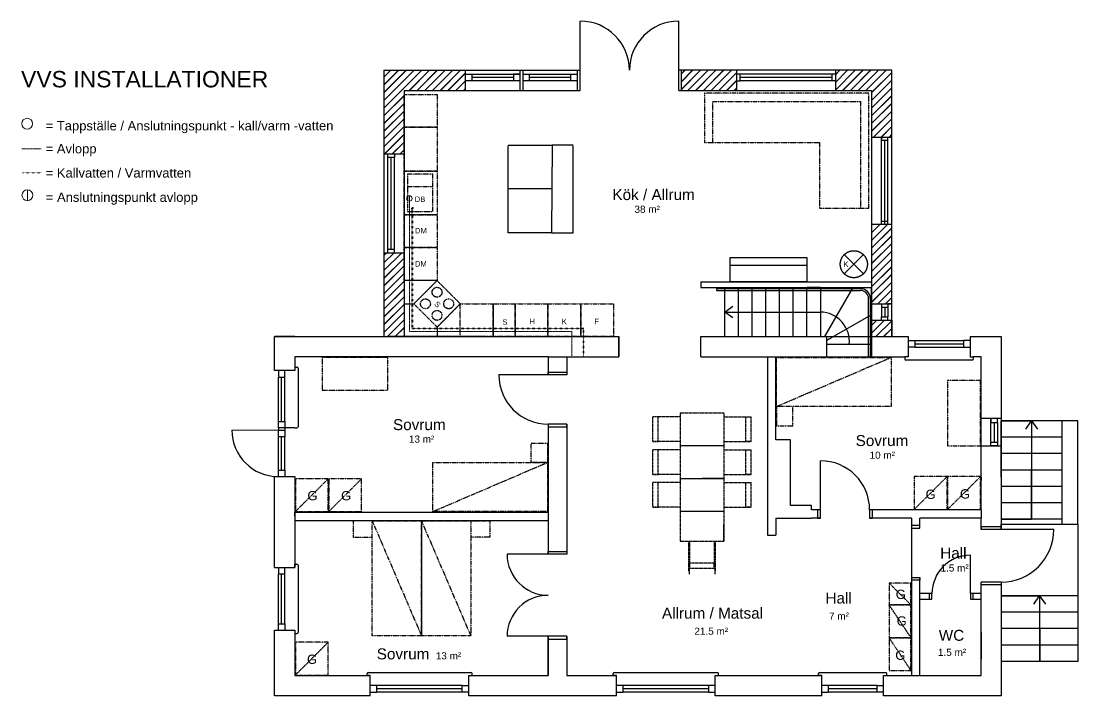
# Model space of a CAD drawing. Header units: millimetres. Extents: x -60009 to 113281, y -58228 to 411188.
# Drawn here: x 35358 to 54669, y 98009 to 110349 of the extents above; entities that cross this region are included whole.
import ezdxf

# ---------------------------------------------------------------- set-up
doc = ezdxf.new("R2010")
doc.units = ezdxf.units.MM
for name, pattern in [('ACAD_ISO02W100', [15, 12, -3]), ('ACAD_ISO03W100', [30, 12, -18]), ('DASHED', [19.05, 12.7, -6.35]), ('PHANTOM2', [31.75, 15.875, -3.175, 3.175, -3.175, 3.175, -3.175])]:
    doc.linetypes.add(name, pattern=pattern)
doc.layers.get('0').update_dxf_attribs({"color": 1})
for name, color, linetype in [('Angivelser', 7, 'Continuous'), ('EL', 4, 'Continuous'), ('Fönster', 1, 'Continuous'), ('Grundritningar', 1, 'Continuous'), ('Mått', 4, 'Continuous'), ('Möbler', 4, 'PHANTOM2'), ('Rumsangivelser', 7, 'Continuous'), ('Rumsavdelare', 4, 'FENCELINE1'), ('Tillgänglighet', 7, 'ACAD_ISO02W100'), ('VVS', 4, 'Continuous')]:
    doc.layers.add(name, color=color, linetype=linetype)
doc.styles.get("Standard").update_dxf_attribs({"font": 'Arial.ttf', "height": 170})
doc.linetypes.add('FENCELINE1', pattern='A,6.35,-2.54,[133,ltypeshp.shx,S=2.54,R=0,X=-2.54,Y=0],-2.54,25.4', length=36.83)
doc.dimstyles.new('ISO-25', dxfattribs={"dimscale": 10, "dimtxt": 2.5, "dimasz": 15, "dimexe": 10, "dimexo": 0.625, "dimgap": 15, "dimtad": 1, "dimlfac": 0.001, "dimtxsty": 'Standard', "dimblk": 'OBLIQUE', "dimblk1": 'OBLIQUE', "dimblk2": 'OBLIQUE', "dimcen": 20, "dimdle": 10, "dimadec": 0, "dimazin": 0, "dimtfac": 1, "dimtmove": 0, "dimatfit": 3, "dimldrblk": 'OPEN90', "dimfxl": 1, "dimarcsym": 0})
pattern_1 = [(45, (33050.44, 81435.55), (-70.71068, 70.71068), []), (45, (33052.44, 81435.55), (-70.71068, 70.71068), [])]

# ---------------------------------------------------------------- blocks, each defined once
blk = doc.blocks.new('_Oblique')
at = {"color": 0, "linetype": 'ByBlock', "lineweight": -2}
blk.add_line((-0.5, -0.5), (0.5, 0.5), dxfattribs=at)

msp = doc.modelspace()

# ---------------------------------------------------------------- hatches: boundary and pattern name
at = {"layer": 'Grundritningar'}
h = msp.add_hatch(dxfattribs=at)
h.set_pattern_fill('JIS_LC_20', color=256, scale=5)
h.set_pattern_definition(pattern_1)
h.paths.add_polyline_path([(42358.693, 109079.473), (43473.778, 109079.473), (43473.778, 109449.473), (41988.693, 109449.473), (41988.693, 107914.473), (42358.693, 107914.473)])
h = msp.add_hatch(dxfattribs=at)
h.set_pattern_fill('JIS_LC_20', color=256, scale=5)
h.set_pattern_definition(pattern_1)
h.paths.add_polyline_path([(51268.693, 109449.473), (50237.957, 109449.473), (50237.957, 109079.473), (50898.693, 109079.473), (50898.693, 108229.473), (51268.693, 108229.473)])
h.paths.add_polyline_path([(48437.957, 109449.473), (47423.778, 109449.473), (47423.778, 109079.473), (48437.957, 109079.473)])
h = msp.add_hatch(dxfattribs=at)
h.set_pattern_fill('JIS_LC_20', color=256, scale=5)
h.set_pattern_definition([(45, (33066.18, 81435.55), (-70.71068, 70.71068), []), (45, (33068.18, 81435.55), (-70.71068, 70.71068), [])])
h.paths.add_polyline_path([(51268.693, 106629.473), (50898.693, 106629.473), (50898.693, 105179.473), (51268.693, 105179.473)])
h.paths.add_polyline_path([(51268.693, 104579.473), (51268.693, 104879.473), (50898.693, 104879.473), (50898.693, 104579.473)])
h = msp.add_hatch(dxfattribs=at)
h.set_pattern_fill('JIS_LC_20', color=256, scale=5)
h.set_pattern_definition(pattern_1)
h.paths.add_polyline_path([(42358.693, 106114.473), (41988.693, 106114.473), (41988.693, 105589.473), (41988.693, 104986.781), (42358.693, 104986.781)])
h.paths.add_polyline_path([(42358.693, 104986.781), (41988.693, 104986.781), (41988.693, 104579.473), (42358.693, 104579.473)])

# ---------------------------------------------------------------- linework, layer by layer
at = {"layer": 'Fönster', "ltscale": 100}
for p, q in [((43473.778, 109449.473), (43473.778, 109079.473)), ((43473.778, 109449.473), (44473.778, 109449.473)), ((43473.778, 109379.473), (44473.778, 109379.473)), ((44473.778, 109379.473), (44353.778, 109379.473)), ((44353.778, 109379.473), (44353.778, 109259.473)), ((44523.778, 109379.473), (44523.778, 109259.473)), ((44523.778, 109379.473), (45523.778, 109379.473)), ((43523.778, 109079.473), (44523.778, 109079.473))]:
    msp.add_line(p, q, dxfattribs=at)
at = {"layer": 'Fönster'}
for p, q in [((43473.778, 109379.473), (43593.778, 109379.473)), ((43593.778, 109379.473), (43593.778, 109259.473)), ((44353.778, 109319.473), (43593.778, 109319.473)), ((44523.778, 109449.473), (44523.778, 109079.473)), ((44523.778, 109379.473), (44643.778, 109379.473)), ((44643.778, 109379.473), (44643.778, 109259.473)), ((45403.778, 109319.473), (44643.778, 109319.473)), ((43593.778, 109259.473), (43473.778, 109259.473)), ((44473.778, 109259.473), (43593.778, 109259.473)), ((44643.778, 109259.473), (44523.778, 109259.473)), ((45523.778, 109259.473), (44643.778, 109259.473))]:
    msp.add_line(p, q, dxfattribs=at)
at = {"layer": 'Grundritningar'}
for p, q in [((45573.778, 109449.473), (45573.778, 110349.473)), ((47373.778, 109449.473), (47373.778, 110349.473)), ((45523.778, 109079.473), (45523.778, 109449.473)), ((45573.778, 109079.473), (45573.778, 109449.473)), ((47373.778, 109079.473), (47373.778, 109449.473)), ((47423.778, 109079.473), (47423.778, 109449.473)), ((48497.957, 109379.472), (48437.957, 109379.472)), ((50237.957, 109379.473), (48497.957, 109379.472)), ((48497.957, 109259.472), (48497.957, 109379.472)), ((50177.957, 109319.473), (48497.957, 109319.472)), ((50177.957, 109259.473), (50177.957, 109379.473)), ((51268.693, 104579.473), (51268.717, 109449.473)), ((48437.957, 109259.472), (48497.957, 109259.472)), ((50237.957, 109259.473), (48497.957, 109259.472)), ((50237.957, 109259.473), (50177.957, 109259.473)), ((50898.693, 109079.473), (50898.693, 104579.473)), ((51078.694, 106689.473), (51078.693, 108229.473)), ((51078.693, 108229.473), (51078.693, 108169.473)), ((51078.693, 108169.473), (51198.693, 108169.473)), ((51138.694, 106629.473), (51138.693, 108169.473)), ((51198.693, 108169.473), (51198.693, 108229.473)), ((51198.694, 106629.473), (51198.693, 108169.473)), ((42058.691, 107854.473), (42058.691, 107914.473)), ((42058.691, 106114.473), (42058.691, 107854.473)), ((42178.691, 107854.473), (42058.691, 107854.473)), ((42118.691, 106174.473), (42118.691, 107854.473)), ((42178.691, 107914.473), (42178.691, 107854.473)), ((42178.692, 106114.473), (42178.691, 107854.473)), ((51078.694, 106629.473), (51078.694, 106689.473)), ((51078.694, 106689.473), (51198.694, 106689.473)), ((42178.692, 106174.473), (42058.692, 106174.473)), ((42178.692, 106114.473), (42178.692, 106174.473)), ((47778.693, 105479.473), (50898.693, 105479.473)), ((48214.693, 104579.473), (48214.693, 105479.473)), ((48464.693, 104579.473), (48464.693, 105479.473)), ((48714.693, 104579.473), (48714.693, 105479.473)), ((48964.693, 104579.473), (48964.693, 105479.473)), ((49214.693, 104579.473), (49214.693, 105479.473)), ((49464.693, 104579.473), (49464.693, 105479.473)), ((49714.693, 104579.473), (49714.693, 105479.473)), ((49964.693, 105479.473), (49714.693, 105479.473)), ((49964.693, 105479.473), (49964.693, 104579.473)), ((50558.506, 105479.473), (50041.378, 104579.473)), ((50898.693, 104579.473), (50898.693, 105479.473)), ((51078.693, 105179.473), (51078.693, 104939.473)), ((51078.693, 105179.473), (51078.693, 105119.473)), ((51078.693, 105119.473), (51198.693, 105119.473)), ((51138.693, 105119.473), (51138.693, 104939.473)), ((51198.693, 105179.473), (51198.693, 105119.473)), ((51198.693, 105179.473), (51198.693, 104939.473)), ((50898.693, 104980.326), (50204.395, 104579.473)), ((51078.693, 104879.473), (51078.693, 104939.473)), ((51078.693, 104939.473), (51198.693, 104939.473)), ((51198.693, 104879.473), (51198.693, 104939.473)), ((51268.693, 104879.473), (51268.693, 104579.473)), ((45678.693, 104579.473), (45628.693, 104579.473)), ((49457.693, 104579.473), (49707.693, 104579.473)), ((50898.693, 104579.473), (51567.617, 104579.473)), ((51567.617, 104579.473), (51567.617, 104209.473)), ((51567.617, 104509.473), (51687.617, 104509.473)), ((51687.617, 104509.473), (51687.617, 104389.473)), ((51687.617, 104509.473), (52577.617, 104509.473)), ((52697.617, 104509.473), (52577.617, 104509.473)), ((52577.617, 104509.473), (52577.617, 104389.473)), ((52697.617, 104579.473), (52697.617, 104209.473)), ((52697.617, 104579.473), (52697.617, 104509.473)), ((51687.617, 104389.473), (51567.617, 104389.473)), ((51687.617, 104449.473), (52577.617, 104449.473)), ((51687.617, 104389.473), (52577.617, 104389.473)), ((52577.617, 104389.473), (52697.617, 104389.473)), ((44988.693, 104209.473), (40358.693, 104209.473)), ((40358.693, 104209.473), (40358.693, 103959.473)), ((40358.693, 104209.473), (40358.693, 103959.473)), ((44988.693, 104209.473), (44988.693, 103879.473)), ((44988.693, 104209.473), (45328.693, 104209.473)), ((44988.693, 104209.473), (44988.693, 103879.473)), ((45328.693, 104209.473), (45328.693, 103879.473)), ((45328.693, 104209.473), (46278.693, 104209.473)), ((48998.693, 104209.473), (49148.693, 104210.309)), ((48998.693, 104209.473), (48998.693, 100949.473)), ((49148.693, 102689.473), (49148.693, 104210.309)), ((49148.693, 104210.309), (51507.617, 104210.309)), ((51567.617, 104209.473), (51507.617, 104209.473)), ((51507.617, 104209.473), (51507.617, 104169.473)), ((52737.617, 104149.473), (51527.617, 104149.473)), ((52697.617, 104209.473), (52757.617, 104209.473)), ((52757.617, 104209.473), (52757.617, 104169.473)), ((52898.693, 103609.473), (52898.693, 104210.309)), ((40358.693, 103959.473), (39988.693, 103959.473)), ((40058.693, 103959.473), (40058.693, 103839.473)), ((40178.693, 103839.473), (40178.693, 103959.473)), ((40358.693, 104019.473), (40398.693, 104019.473)), ((40418.693, 103999.473), (40418.693, 102929.473)), ((44988.693, 103879.473), (44988.693, 103929.473)), ((44988.693, 103929.473), (45328.693, 103929.473)), ((45328.693, 103929.473), (45328.693, 103879.473)), ((40058.693, 103839.473), (40178.693, 103839.473)), ((40058.693, 103029.473), (40058.693, 103839.473)), ((40118.693, 103029.473), (40118.693, 103839.473)), ((40178.693, 103029.473), (40178.693, 103839.473)), ((44988.693, 103879.473), (44088.693, 103879.473)), ((45328.693, 103879.473), (44988.693, 103879.473)), ((52898.693, 101409.473), (52898.693, 103609.473)), ((52898.693, 101409.473), (52898.693, 103609.473)), ((52898.693, 103378.636), (52898.693, 103438.636)), ((40058.693, 102909.473), (40058.693, 103029.473)), ((40058.693, 103029.473), (40178.693, 103029.473)), ((40178.693, 103029.473), (40178.693, 102909.473)), ((44988.693, 102979.473), (44988.693, 100599.473)), ((44988.693, 102979.473), (44988.693, 102929.473)), ((45328.693, 102979.473), (44988.693, 102979.473)), ((44988.693, 102929.473), (45328.693, 102929.473)), ((45328.693, 102979.473), (45328.693, 100599.473)), ((45328.693, 102929.473), (45328.693, 102979.473)), ((53268.693, 103079.473), (52898.693, 103079.473)), ((53078.693, 102579.473), (53078.693, 103079.473)), ((53078.693, 103079.473), (53078.693, 103009.473)), ((53078.693, 103009.473), (53198.693, 103009.473)), ((53138.693, 103009.473), (53138.693, 102649.473)), ((53198.693, 103009.473), (53198.693, 103079.473)), ((53198.693, 103009.473), (53198.693, 102649.473)), ((54378.693, 103039.473), (53268.693, 103039.473)), ((53268.693, 102009.473), (53268.693, 103039.473)), ((53268.693, 103039.473), (53823.693, 103039.473)), ((54668.693, 103039.473), (54378.693, 103039.473)), ((54378.693, 103039.473), (54378.693, 101151.027)), ((54378.693, 103039.473), (54378.693, 102739.473)), ((54668.693, 101151.027), (54668.693, 103039.473)), ((40358.693, 102909.473), (40058.693, 102909.473)), ((40058.693, 102909.473), (40058.693, 102869.473)), ((40058.693, 102869.473), (40178.693, 102869.473)), ((40058.693, 102749.473), (40058.693, 102869.473)), ((40178.693, 102749.473), (40058.693, 102749.473)), ((40058.693, 102139.473), (40058.693, 102749.473)), ((40118.693, 102139.473), (40118.693, 102749.473)), ((40178.693, 102909.473), (40178.693, 102869.473)), ((40178.693, 102869.473), (40178.693, 102749.473)), ((40178.693, 102139.473), (40178.693, 102749.473)), ((40358.693, 102909.473), (40398.693, 102909.473)), ((54378.693, 102739.473), (53268.693, 102739.473)), ((54378.693, 102739.473), (54378.693, 102439.473)), ((49418.693, 102689.473), (49148.693, 102689.473)), ((49418.693, 101489.473), (49418.693, 102689.473)), ((52898.693, 102579.473), (53268.693, 102579.473)), ((53078.693, 102579.473), (53078.693, 102649.473)), ((53078.693, 102649.473), (53198.693, 102649.473)), ((53198.693, 102579.473), (53078.693, 102579.473)), ((53198.693, 102649.473), (53198.693, 102579.473)), ((54378.693, 102439.473), (53268.693, 102439.473)), ((54378.693, 102439.473), (54378.693, 102139.473)), ((49963.42, 101409.473), (49963.42, 102309.473)), ((39988.693, 102019.473), (40358.693, 102019.473)), ((40058.693, 102019.473), (40058.693, 102139.473)), ((40058.693, 102139.473), (40178.693, 102139.473)), ((40178.693, 102139.473), (40178.693, 102019.473)), ((40358.693, 102019.473), (40358.693, 100359.473)), ((52898.693, 102009.473), (52898.693, 101949.473)), ((54378.693, 102139.473), (53268.693, 102139.473)), ((54378.693, 102139.473), (54378.693, 101839.473)), ((54378.693, 101839.473), (53268.693, 101839.473)), ((54378.693, 101839.473), (54378.693, 101539.473)), ((49798.693, 101489.473), (49418.693, 101489.473)), ((49798.693, 101409.473), (49798.693, 101489.473)), ((49963.42, 101409.473), (49798.693, 101409.473)), ((49963.42, 101409.473), (49913.42, 101409.473)), ((49913.42, 101409.473), (49913.42, 101259.473)), ((49963.42, 101259.473), (49963.42, 101409.473)), ((52898.693, 101409.473), (50863.42, 101409.473)), ((50863.42, 101409.473), (50863.42, 101259.473)), ((50913.42, 101409.473), (50863.42, 101409.473)), ((50913.42, 101259.473), (50913.42, 101409.473)), ((52898.693, 101409.473), (52898.693, 101259.473)), ((54378.693, 101539.473), (53268.693, 101539.473)), ((54378.693, 101539.473), (54378.693, 101239.473)), ((40358.693, 101294.473), (40358.693, 101369.473)), ((40358.693, 101369.473), (44988.693, 101369.473)), ((40358.693, 101369.473), (40358.693, 101299.473)), ((40358.693, 101329.473), (40358.693, 101294.473)), ((40358.693, 101294.473), (40358.693, 101219.473)), ((40358.693, 101219.473), (44988.693, 101219.473)), ((49148.693, 101259.473), (49148.693, 100949.473)), ((49148.693, 101259.473), (49798.693, 101259.473)), ((49963.42, 101259.473), (49798.693, 101259.473)), ((49913.42, 101259.473), (49963.42, 101259.473)), ((51628.693, 101259.473), (50863.42, 101259.473)), ((50863.42, 101259.473), (50913.42, 101259.473)), ((51628.693, 101259.473), (51628.693, 101076.498)), ((51778.693, 101076.498), (51778.693, 101259.473)), ((52898.693, 101259.473), (51778.693, 101259.473)), ((52898.693, 101051.027), (52898.693, 101259.473)), ((54378.693, 101239.473), (53268.693, 101239.473)), ((53268.693, 101239.473), (53823.693, 101239.473)), ((51778.693, 101126.498), (51628.693, 101126.498)), ((51628.693, 101126.498), (51628.693, 101076.498)), ((51628.693, 101076.498), (51778.693, 101076.498)), ((51778.693, 101076.498), (51778.693, 101126.498)), ((53268.693, 101101.027), (52898.693, 101101.027)), ((52898.693, 101101.027), (52898.693, 101051.027)), ((53268.693, 101051.027), (52898.693, 101051.027)), ((53268.693, 101051.027), (53268.693, 101151.027)), ((53268.693, 101151.027), (54668.693, 101151.027)), ((53268.693, 101051.027), (53268.693, 101101.027)), ((54227.976, 101051.027), (53268.693, 101051.027)), ((54668.693, 101151.027), (54668.693, 99839.473)), ((48998.693, 100949.473), (49148.693, 100949.473)), ((44988.693, 100599.473), (44988.693, 100649.473)), ((44988.693, 100649.473), (45328.693, 100649.473)), ((45328.693, 100649.473), (45328.693, 100599.473)), ((40358.693, 100359.473), (40358.693, 100419.473)), ((40358.693, 100419.473), (40398.693, 100419.473)), ((44988.693, 100599.473), (44238.693, 100599.473)), ((45328.693, 100599.473), (44988.693, 100599.473)), ((52704.98, 99879.473), (52704.98, 100581.473)), ((39988.693, 100359.473), (40358.693, 100359.473)), ((39988.693, 100359.473), (40058.693, 100359.473)), ((40058.693, 100359.473), (40058.693, 100239.473)), ((40058.693, 100239.473), (40178.693, 100239.473)), ((40058.693, 99329.473), (40058.693, 100239.473)), ((40118.693, 99329.473), (40118.693, 100239.473)), ((40178.693, 100239.473), (40178.693, 100359.473)), ((40178.693, 99329.473), (40178.693, 100239.473)), ((40418.693, 100399.473), (40418.693, 99169.473)), ((51628.693, 100176.498), (51628.693, 98379.473)), ((51628.693, 100176.498), (51778.693, 100176.498)), ((51778.693, 100126.498), (51628.693, 100126.498)), ((51778.693, 98379.473), (51778.693, 100176.498)), ((51778.693, 100176.498), (51778.693, 100126.498)), ((52898.693, 98379.473), (52898.693, 100089.473)), ((53268.693, 100089.473), (52898.693, 100089.473)), ((52898.693, 100039.473), (52898.693, 100089.473)), ((53268.693, 100039.473), (52898.693, 100039.473)), ((53268.693, 100089.473), (53268.693, 100039.473)), ((52002.98, 99879.473), (51778.693, 99879.473)), ((52002.98, 99879.473), (51952.98, 99879.473)), ((51952.98, 99879.473), (51952.98, 99779.473)), ((52002.98, 99779.473), (52002.98, 99879.473)), ((52898.693, 99879.473), (52704.98, 99879.473)), ((52704.98, 99879.473), (52704.98, 99779.473)), ((52754.98, 99779.473), (52754.98, 99879.473)), ((54668.693, 99839.473), (53268.693, 99839.473)), ((53268.693, 99839.473), (53968.693, 99839.473)), ((54668.693, 99839.473), (54668.693, 99539.473)), ((51778.693, 99779.473), (52002.98, 99779.473)), ((51952.98, 99779.473), (52002.98, 99779.473)), ((52704.98, 99779.473), (52898.693, 99779.473)), ((52704.98, 99779.473), (52754.98, 99779.473)), ((54668.693, 99539.473), (53268.693, 99539.473)), ((54668.693, 99539.473), (54668.693, 99239.473)), ((40058.693, 99209.473), (40058.693, 99329.473)), ((40058.693, 99329.473), (40178.693, 99329.473)), ((40178.693, 99329.473), (40178.693, 99209.473)), ((39988.693, 99209.473), (40358.693, 99209.473)), ((39988.693, 99209.473), (40058.693, 99209.473)), ((40358.693, 99209.473), (40358.693, 98379.473)), ((40358.693, 99209.473), (40358.693, 99149.473)), ((40358.693, 99149.473), (40398.693, 99149.473)), ((44988.693, 99099.473), (44238.693, 99099.473)), ((44988.693, 99099.473), (44988.693, 98379.473)), ((44988.693, 98379.473), (44988.693, 99099.473)), ((44988.693, 99099.473), (44988.693, 99049.473)), ((45328.693, 99099.473), (44988.693, 99099.473)), ((45328.693, 99099.473), (45328.693, 98379.473)), ((45328.693, 99049.473), (45328.693, 99099.473)), ((52898.693, 99181.473), (52898.693, 98681.473)), ((54668.693, 99239.473), (53268.693, 99239.473)), ((54668.693, 99239.473), (54668.693, 98939.473)), ((44988.693, 99049.473), (45328.693, 99049.473)), ((54668.693, 98939.473), (53268.693, 98939.473)), ((54668.693, 98939.473), (54668.693, 98639.473)), ((54668.693, 98639.473), (53268.693, 98639.473)), ((40358.693, 98379.473), (41738.693, 98379.473)), ((41678.693, 98379.473), (41678.693, 98419.473)), ((41738.693, 98379.473), (41678.693, 98379.473)), ((41698.693, 98439.473), (43578.693, 98439.473)), ((41738.693, 98009.473), (41738.693, 98379.473)), ((43538.693, 98379.473), (44988.693, 98379.473)), ((43538.693, 98009.473), (43538.693, 98379.473)), ((43538.693, 98379.473), (43598.693, 98379.473)), ((43598.693, 98379.473), (43598.693, 98419.473)), ((45328.693, 98379.473), (46238.693, 98379.473)), ((46178.693, 98379.473), (46178.693, 98419.473)), ((46238.693, 98379.473), (46178.693, 98379.473)), ((46198.693, 98439.473), (48078.693, 98439.473)), ((46238.693, 98009.473), (46238.693, 98379.473)), ((48038.693, 98379.473), (49988.693, 98379.473)), ((48038.693, 98009.473), (48038.693, 98379.473)), ((48038.693, 98379.473), (48098.693, 98379.473)), ((48098.693, 98379.473), (48098.693, 98419.473)), ((49928.693, 98379.473), (49928.693, 98419.473)), ((49988.693, 98379.473), (49928.693, 98379.473)), ((49948.693, 98439.473), (51158.693, 98439.473)), ((49988.693, 98009.473), (49988.693, 98379.473)), ((51118.693, 98379.473), (51628.693, 98379.473)), ((51118.693, 98009.473), (51118.693, 98379.473)), ((51118.693, 98379.473), (51178.693, 98379.473)), ((51178.693, 98379.473), (51178.693, 98419.473)), ((51628.693, 98379.473), (51778.693, 98379.473)), ((51778.693, 98379.473), (52898.693, 98379.473)), ((41858.693, 98199.473), (41738.693, 98199.473)), ((41858.693, 98079.473), (41858.693, 98199.473)), ((43418.693, 98199.473), (41858.693, 98199.473)), ((43418.693, 98139.473), (41858.693, 98139.473)), ((43418.693, 98079.473), (43418.693, 98199.473)), ((43418.693, 98199.473), (43538.693, 98199.473)), ((46358.693, 98199.473), (46238.693, 98199.473)), ((46358.693, 98079.473), (46358.693, 98199.473)), ((47918.693, 98199.473), (46358.693, 98199.473)), ((47918.693, 98139.473), (46358.693, 98139.473)), ((48038.693, 98199.473), (47918.693, 98199.473)), ((47918.693, 98199.473), (47918.693, 98079.473)), ((48038.693, 98079.473), (48038.693, 98199.473)), ((50108.693, 98199.473), (49988.693, 98199.473)), ((50108.693, 98079.473), (50108.693, 98199.473)), ((50998.693, 98199.473), (50108.693, 98199.473)), ((50998.693, 98139.473), (50108.693, 98139.473)), ((50998.693, 98079.473), (50998.693, 98199.473)), ((50998.693, 98199.473), (51118.693, 98199.473)), ((41738.693, 98009.473), (41738.693, 98079.473)), ((41738.693, 98079.473), (41858.693, 98079.473)), ((43418.693, 98079.473), (41858.693, 98079.473)), ((43538.693, 98079.473), (43418.693, 98079.473)), ((46238.693, 98009.473), (46238.693, 98079.473)), ((46238.693, 98079.473), (46358.693, 98079.473)), ((47918.693, 98079.473), (46358.693, 98079.473)), ((47918.693, 98079.473), (48038.693, 98079.473)), ((49988.693, 98009.473), (49988.693, 98079.473)), ((49988.693, 98079.473), (50108.693, 98079.473)), ((50998.693, 98079.473), (50108.693, 98079.473)), ((51118.693, 98079.473), (50998.693, 98079.473))]:
    msp.add_line(p, q, dxfattribs=at)
at = {"layer": 'Grundritningar', "ltscale": 100}
for p, q in [((41988.693, 109449.473), (41988.693, 104579.473)), ((41988.693, 109449.473), (45573.778, 109449.473)), ((41988.693, 109449.473), (41988.693, 107014.473)), ((44473.778, 109449.473), (44473.778, 109079.473)), ((44523.778, 109449.473), (45523.778, 109449.473)), ((45403.778, 109259.473), (45403.778, 109379.473)), ((45523.778, 109079.473), (45523.778, 109449.473)), ((51268.693, 109449.473), (47373.778, 109449.473)), ((48437.957, 109079.473), (48437.957, 109449.472)), ((50237.957, 109449.473), (50237.957, 109079.473)), ((42358.693, 109079.473), (42358.693, 104579.473)), ((42358.693, 109079.473), (45573.778, 109079.473)), ((47373.778, 109079.473), (50898.693, 109079.473)), ((41988.693, 108403.737), (41988.691, 106603.737)), ((50898.693, 108229.473), (51268.693, 108229.473)), ((41988.693, 108069.473), (41988.693, 105589.473)), ((42358.691, 107914.473), (41988.691, 107914.473)), ((51268.693, 105179.473), (51268.693, 107729.583)), ((51268.694, 106629.473), (50898.694, 106629.473)), ((41988.692, 106114.473), (42358.692, 106114.473)), ((47778.693, 105579.473), (50898.693, 105579.473)), ((47778.693, 105579.473), (47778.693, 105479.473)), ((47778.693, 105479.473), (50898.693, 105479.473)), ((50898.693, 105179.473), (51268.693, 105179.473)), ((50898.693, 104879.473), (51268.693, 104879.473)), ((40358.693, 104579.473), (39988.693, 104579.473)), ((40358.693, 104579.473), (43782.957, 104579.473)), ((43808.934, 104579.473), (42050.934, 104579.473)), ((46278.693, 104579.473), (46278.693, 104209.473)), ((46278.693, 104209.473), (46278.693, 104579.473)), ((47778.693, 104209.473), (47778.693, 104579.473)), ((52697.617, 104579.473), (53268.693, 104579.473)), ((47778.693, 104209.473), (48998.693, 104209.473)), ((52898.693, 104210.309), (52757.617, 104209.473))]:
    msp.add_line(p, q, dxfattribs=at)
at = {"layer": 'Grundritningar', "linetype": 'DASHED', "ltscale": 0.05}
for p, q in [((50074.693, 104579.473), (50074.693, 104210.309)), ((50204.395, 104579.473), (50074.693, 104504.589)), ((50074.693, 104579.473), (50898.693, 104579.473)), ((50898.693, 104579.473), (50898.693, 104210.309)), ((50898.693, 104433.473), (50074.693, 104433.473))]:
    msp.add_line(p, q, dxfattribs=at)
at = {"layer": 'Grundritningar', "lineweight": 13}
msp.add_line((39208.693, 102869.473), (40058.693, 102869.473), dxfattribs=at)
at = {"layer": 'Grundritningar'}
for points in [[(39988.693, 103959.473), (39988.693, 104579.473), (46278.693, 104579.473)], [(47778.693, 104579.473), (50074.693, 104579.473)], [(53268.693, 104579.473), (53268.693, 101051.027)], [(39988.693, 100359.473), (39988.693, 102019.473)], [(53268.693, 100089.473), (53268.693, 98009.473), (51118.693, 98009.473)], [(41738.693, 98009.473), (39988.693, 98009.473), (39988.693, 99209.473)], [(46238.693, 98009.473), (43538.693, 98009.473)], [(49988.693, 98009.473), (48038.693, 98009.473)]]:
    msp.add_lwpolyline(points, dxfattribs=at)
for centre, radius, start, end in [((45573.778, 109449.473), 900, 0, 90), ((47373.778, 109449.473), 900, 90, 180), ((49952.261, 104487.126), 542.489, 354.3239999, 88.6868406), ((51527.617, 104169.473), 20, 180, 270), ((52737.617, 104169.473), 20, 270, 0), ((40398.693, 103999.473), 20, 0, 90), ((44988.693, 103879.473), 900, 180, 270), ((40398.693, 102929.473), 20, 270, 0), ((49963.42, 101409.473), 900, 0, 90), ((53269.49, 101047.963), 958.491, 269.95234, 0.1831397), ((40398.693, 100399.473), 20, 0, 90), ((44988.693, 100599.473), 750, 180, 270), ((52704.98, 99879.473), 702, 90, 180), ((44988.693, 99099.473), 750, 90, 180), ((40398.693, 99169.473), 20, 270, 0), ((41698.693, 98419.473), 20, 90, 180), ((43578.693, 98419.473), 20, 0, 90), ((46198.693, 98419.473), 20, 90, 180), ((48078.693, 98419.473), 20, 0, 90), ((49948.693, 98419.473), 20, 90, 180), ((51158.693, 98419.473), 20, 0, 90)]:
    msp.add_arc(centre, radius, start, end, dxfattribs=at)
at = {"layer": 'Grundritningar', "ltscale": 100}
msp.add_arc((40058.693, 102869.473), 850, 180, 270, dxfattribs=at)
at = {"layer": 'Mått'}
for p, q in [((50103.664, 104521.315), (50103.664, 104521.315)), ((53268.693, 104579.473), (53268.693, 104579.473)), ((42673.693, 101209.473), (42673.693, 99109.473))]:
    msp.add_line(p, q, dxfattribs=at)
at = {"layer": 'Möbler'}
for p, q in [((47848.693, 109029.473), (47848.693, 108129.473)), ((49948.693, 109029.473), (47848.693, 109029.473)), ((50848.693, 109029.473), (49948.693, 109029.473)), ((50848.693, 106929.473), (50848.693, 109029.473)), ((50848.693, 106929.473), (50848.693, 109029.473)), ((47998.693, 108879.473), (50698.693, 108879.473)), ((47998.693, 108129.473), (47998.693, 108879.473)), ((50698.693, 108879.473), (50698.693, 106929.473)), ((47848.693, 108129.473), (49948.693, 108129.473)), ((49948.693, 108129.473), (49948.693, 106929.473)), ((42878.693, 107547.865), (42418.693, 107547.865)), ((42418.693, 107547.865), (42418.693, 106867.865)), ((42878.693, 106867.865), (42878.693, 107547.865)), ((42418.693, 107327.865), (42878.693, 107327.865)), ((42418.693, 106867.865), (42658.693, 106867.865)), ((42658.693, 106867.865), (42878.693, 106867.865)), ((49948.693, 106929.473), (50848.693, 106929.473)), ((40858.693, 104199.473), (40858.693, 103599.473)), ((42058.693, 104199.473), (40858.693, 104199.473)), ((42058.693, 103599.473), (42058.693, 104199.473)), ((49158.693, 104200.309), (51258.693, 104200.309)), ((49158.693, 103300.309), (49158.693, 104200.309)), ((49158.693, 103300.309), (51258.693, 104200.309)), ((51258.693, 104200.309), (51258.693, 103300.309)), ((52888.693, 103779.473), (52288.693, 103779.473)), ((52288.693, 103779.473), (52288.693, 102579.473)), ((52888.693, 102579.473), (52888.693, 103779.473)), ((40858.693, 103599.473), (42058.693, 103599.473)), ((51258.693, 103300.309), (49158.693, 103300.309)), ((49158.693, 103300.309), (49158.693, 102950.309)), ((49458.693, 102950.309), (49458.693, 103300.309)), ((49158.693, 102950.309), (49458.693, 102950.309)), ((44678.693, 102279.473), (44678.693, 102629.473)), ((44678.693, 102629.473), (44978.693, 102629.473)), ((44978.693, 102629.473), (44978.693, 102279.473)), ((52288.693, 102579.473), (52888.693, 102579.473)), ((42878.693, 102279.473), (44978.693, 102279.473)), ((42878.693, 101379.473), (42878.693, 102279.473)), ((42878.693, 101379.473), (44978.693, 102279.473)), ((44978.693, 102279.473), (44678.693, 102279.473)), ((44978.693, 102279.473), (44978.693, 101379.473)), ((40968.693, 101979.473), (40368.693, 101979.473)), ((40368.693, 101979.473), (40368.693, 101379.473)), ((40968.693, 101979.473), (40368.693, 101379.473)), ((40968.693, 101379.473), (40968.693, 101979.473)), ((41578.693, 101979.473), (40978.693, 101979.473)), ((40978.693, 101979.473), (40978.693, 101379.473)), ((40978.693, 101379.473), (41578.693, 101979.473)), ((41578.693, 101379.473), (41578.693, 101979.473)), ((52278.693, 102019.473), (51678.693, 102019.473)), ((51678.693, 102019.473), (51678.693, 101419.473)), ((52278.693, 102019.473), (51678.693, 101419.473)), ((52278.693, 101419.473), (52278.693, 102019.473)), ((52888.693, 102019.473), (52288.693, 102019.473)), ((52288.693, 102019.473), (52288.693, 101419.473)), ((52288.693, 101419.473), (52888.693, 102019.473)), ((52888.693, 101419.473), (52888.693, 102019.473)), ((51678.693, 101419.473), (52278.693, 101419.473)), ((52288.693, 101419.473), (52888.693, 101419.473)), ((40368.693, 101379.473), (40968.693, 101379.473)), ((40978.693, 101379.473), (41578.693, 101379.473)), ((41773.693, 101209.473), (41423.693, 101209.473)), ((41423.693, 101209.473), (41423.693, 100909.473)), ((41773.693, 99109.473), (41773.693, 101209.473)), ((41773.693, 101209.473), (42673.693, 101209.473)), ((41773.693, 101209.473), (42673.693, 99109.473)), ((42673.693, 99109.473), (42673.693, 101209.473)), ((42673.693, 101209.473), (43573.693, 101209.473)), ((42673.693, 101209.473), (43573.693, 99109.473)), ((44978.693, 101379.473), (42878.693, 101379.473)), ((43573.693, 101209.473), (43573.693, 99109.473)), ((43573.693, 101209.473), (43923.693, 101209.473)), ((43923.693, 101209.473), (43923.693, 100909.473)), ((41423.693, 100909.473), (41773.693, 100909.473)), ((43923.693, 100909.473), (43573.693, 100909.473)), ((51618.693, 100073.193), (51218.693, 100073.193)), ((51218.693, 100073.193), (51218.693, 99673.193)), ((51618.693, 99673.193), (51218.693, 100073.193)), ((51618.693, 99673.193), (51618.693, 100073.193)), ((51618.693, 99673.193), (51218.693, 99673.193)), ((51218.693, 99673.193), (51218.693, 99073.193)), ((51618.693, 99073.193), (51218.693, 99673.193)), ((51218.693, 99673.193), (51618.693, 99673.193)), ((51618.693, 99073.193), (51618.693, 99673.193)), ((42673.693, 99109.473), (41773.693, 99109.473)), ((43573.693, 99109.473), (42673.693, 99109.473)), ((51618.693, 99073.193), (51218.693, 99073.193)), ((51218.693, 99073.193), (51218.693, 98473.193)), ((51618.693, 98473.193), (51218.693, 99073.193)), ((51218.693, 99073.193), (51618.693, 99073.193)), ((51618.693, 98473.193), (51618.693, 99073.193)), ((40968.693, 98989.473), (40368.693, 98989.473)), ((40368.693, 98989.473), (40368.693, 98389.473)), ((40968.693, 98989.473), (40368.693, 98389.473)), ((40968.693, 98389.473), (40968.693, 98989.473)), ((40368.693, 98389.473), (40968.693, 98389.473)), ((51218.693, 98473.193), (51618.693, 98473.193))]:
    msp.add_line(p, q, dxfattribs=at)
at = {"layer": 'Möbler', "ltscale": 100}
for p, q in [((44258.693, 106479.473), (44258.693, 108079.473)), ((44258.693, 108079.473), (45060.121, 108079.468)), ((45060.121, 108079.468), (45048.693, 106479.473)), ((45448.693, 108079.473), (45060.121, 108079.468)), ((45448.693, 106479.473), (45448.693, 108079.473)), ((45048.693, 107279.473), (44258.693, 107279.473)), ((45048.693, 106479.473), (44258.693, 106479.473)), ((45048.693, 106479.473), (45448.693, 106479.473)), ((48316.585, 105879.473), (48316.585, 106029.473)), ((48316.585, 106029.473), (49716.585, 106029.473)), ((48316.585, 106029.473), (49716.585, 106029.473)), ((49716.585, 106029.473), (49716.585, 105879.473)), ((50399.684, 106078.566), (50749.702, 105728.549)), ((50399.684, 105728.549), (50749.702, 106078.566)), ((48316.585, 105579.473), (48316.585, 105879.473)), ((49716.585, 105879.473), (48316.585, 105879.473)), ((49716.585, 105879.473), (49716.585, 105579.473)), ((42958.693, 105603.737), (42358.693, 105607.865)), ((42534.429, 105179.473), (42958.693, 105603.737)), ((49716.585, 105579.473), (48316.585, 105579.473)), ((42358.693, 105179.473), (42534.429, 105179.473)), ((43382.957, 105179.473), (42958.693, 104755.209)), ((43982.957, 105179.473), (43982.957, 104579.473)), ((51268.693, 105179.473), (51198.693, 105179.473)), ((42958.693, 104755.209), (42958.693, 104579.473)), ((40427.281, 104579.473), (42427.281, 104579.473))]:
    msp.add_line(p, q, dxfattribs=at)
at = {"layer": 'Möbler', "ltscale": 0.5}
for p, q in [((47398.693, 103186.081), (48198.693, 103186.081)), ((47398.693, 103186.081), (47398.693, 100836.081)), ((48198.693, 103186.081), (48198.693, 100836.081)), ((46898.693, 102661.081), (46898.693, 103111.081)), ((47398.693, 103111.081), (46898.693, 103111.081)), ((46998.693, 102661.081), (46998.693, 103111.081)), ((48198.693, 103111.081), (48698.693, 103111.081)), ((48598.693, 102661.081), (48598.693, 103111.081)), ((48698.693, 102661.081), (48698.693, 103111.081)), ((47398.693, 102661.081), (46898.693, 102661.081)), ((46898.693, 102661.081), (46998.693, 102661.081)), ((48198.693, 102661.081), (48698.693, 102661.081)), ((48698.693, 102661.081), (48598.693, 102661.081)), ((46898.693, 102061.081), (46898.693, 102511.081)), ((47398.693, 102511.081), (46898.693, 102511.081)), ((46998.693, 102061.081), (46998.693, 102511.081)), ((48198.693, 102511.081), (48698.693, 102511.081)), ((48598.693, 102061.081), (48598.693, 102511.081)), ((48698.693, 102061.081), (48698.693, 102511.081)), ((47398.693, 102061.081), (46898.693, 102061.081)), ((46898.693, 102061.081), (46998.693, 102061.081)), ((47398.693, 101986.081), (47398.693, 101911.081)), ((48198.693, 102061.081), (48698.693, 102061.081)), ((48698.693, 102061.081), (48598.693, 102061.081)), ((46898.693, 101461.081), (46898.693, 101911.081)), ((47398.693, 101911.081), (46898.693, 101911.081)), ((46998.693, 101461.081), (46998.693, 101911.081)), ((48198.693, 101911.081), (48698.693, 101911.081)), ((48598.693, 101461.081), (48598.693, 101911.081)), ((48698.693, 101461.081), (48698.693, 101911.081)), ((47398.693, 101461.081), (46898.693, 101461.081)), ((46898.693, 101461.081), (46998.693, 101461.081)), ((48198.693, 101461.081), (48698.693, 101461.081)), ((48698.693, 101461.081), (48598.693, 101461.081)), ((48198.693, 100836.081), (48198.693, 101136.081)), ((47398.693, 100836.081), (48198.693, 100836.081)), ((47553.693, 100836.081), (47553.693, 100286.081)), ((47563.693, 100836.081), (47563.693, 100236.081)), ((47573.693, 100836.081), (47573.693, 100336.081)), ((48023.693, 100836.081), (48023.693, 100336.081)), ((48023.693, 100836.081), (48033.693, 100836.081)), ((48033.693, 100836.081), (48033.693, 100236.081)), ((48033.693, 100836.081), (48043.693, 100836.081)), ((48043.693, 100836.081), (48043.693, 100286.081)), ((48023.693, 100436.081), (47573.693, 100436.081)), ((48023.693, 100336.081), (48023.693, 100436.081)), ((48023.693, 100336.081), (47573.693, 100336.081))]:
    msp.add_line(p, q, dxfattribs=at)
at = {"layer": 'Möbler', "linetype": 'DASHED', "ltscale": 0.5}
for p, q in [((47398.693, 102586.081), (48198.693, 102586.081)), ((47398.693, 101986.081), (48198.693, 101986.081)), ((48198.693, 101986.081), (47798.693, 101986.081)), ((47398.693, 101386.081), (48198.693, 101386.081))]:
    msp.add_line(p, q, dxfattribs=at)
at = {"layer": 'Möbler'}
for points in [[(42358.693, 108407.864), (42358.693, 109007.864), (42958.693, 109007.864), (42958.693, 108407.864)], [(42358.693, 108407.864), (42958.693, 108407.864), (42958.693, 107607.864), (42358.693, 107607.864)], [(42358.693, 107607.865), (42958.693, 107607.865), (42958.693, 106807.865), (42358.693, 106807.865)], [(42358.693, 106207.865), (42358.693, 106807.865), (42958.693, 106807.865), (42958.693, 106207.865)], [(42358.693, 105607.865), (42358.693, 106207.865), (42958.693, 106207.865), (42958.693, 105607.865)], [(42958.693, 104755.209), (42534.429, 105179.473), (42958.693, 105603.737), (43382.957, 105179.473)], [(43382.957, 104579.473), (43382.957, 105179.473), (43982.957, 105179.473), (43982.957, 104579.473)], [(43982.957, 105179.473), (44382.957, 105179.473), (44382.957, 104579.473), (43982.957, 104579.473)], [(44382.957, 104579.473), (44382.957, 105179.473), (44982.957, 105179.473), (44982.957, 104579.473)], [(44982.957, 104579.473), (44982.957, 105179.473), (45582.957, 105179.473), (45582.957, 104579.473)], [(45582.958, 104579.474), (45582.958, 105179.474), (46182.958, 105179.474), (46182.958, 104579.474)]]:
    msp.add_lwpolyline(points, close=True, dxfattribs=at)
at = {"layer": 'Möbler', "ltscale": 100}
msp.add_circle((50574.693, 105903.557), 247.5, dxfattribs=at)
at = {"layer": 'Möbler'}
for centre in [(42958.693, 105391.605), (42746.561, 105179.473), (43170.825, 105179.473), (42958.693, 104967.341)]:
    msp.add_circle(centre, 90, dxfattribs=at)
at = {"layer": 'Rumsavdelare', "color": 4, "ltscale": 0.05}
msp.add_line((51628.693, 101076.498), (51628.693, 100176.498), dxfattribs=at)
at = {"layer": 'Tillgänglighet'}
msp.add_line((42958.693, 106807.865), (42658.693, 106807.865), dxfattribs=at)
at = {"layer": 'Tillgänglighet', "linetype": 'ByBlock'}
for p, q in [((48064.693, 105452.473), (48064.693, 105426.473)), ((50703.693, 105454.473), (48066.693, 105454.473)), ((48066.693, 105424.473), (50693.693, 105424.473)), ((50843.693, 104210.309), (50843.693, 105274.473)), ((50873.693, 105284.473), (50873.693, 104210.309)), ((50871.693, 104210.309), (50845.693, 104210.309))]:
    msp.add_line(p, q, dxfattribs=at)
for centre, radius, start, end in [((48066.693, 105452.473), 2, 90, 180), ((50703.693, 105284.473), 170, 0, 90), ((48066.693, 105426.473), 2, 180, 270), ((50693.693, 105274.473), 150, 0, 90)]:
    msp.add_arc(centre, radius, start, end, dxfattribs=at)
at = {"layer": 'Tillgänglighet'}
for centre, start, end in [((50845.693, 104581.485), 180, 270), ((50871.693, 104581.485), 270, 0)]:
    msp.add_arc(centre, 2, start, end, dxfattribs=at)
at = {"layer": 'VVS', "color": 4, "linetype": 'ACAD_ISO02W100', "lineweight": 13, "ltscale": 0.05}
for p, q in [((35372.701, 108014.776), (35722.701, 108014.776)), ((42453.693, 107056.092), (42453.693, 104674.473)), ((42453.693, 104674.473), (45423.693, 104674.473)), ((45423.693, 104209.473), (45423.693, 104674.473))]:
    msp.add_line(p, q, dxfattribs=at)
at = {"layer": 'VVS', "color": 4, "linetype": 'ACAD_ISO03W100', "lineweight": 13, "ltscale": 0.05}
for p, q in [((35382.342, 107576.285), (35732.342, 107576.285)), ((42498.693, 104719.473), (42498.693, 106908.273)), ((42513.693, 104734.473), (42513.693, 106923.273)), ((45625.693, 104719.473), (42498.693, 104719.473)), ((45640.693, 104734.473), (42513.693, 104734.473)), ((45625.693, 104209.473), (45625.693, 104719.473)), ((45640.693, 104209.473), (45640.693, 104734.473))]:
    msp.add_line(p, q, dxfattribs=at)
at = {"layer": 'VVS', "color": 4, "lineweight": 13}
for p, q in [((35471.822, 107065.89), (35471.822, 107265.89)), ((42453.693, 107056.092), (42453.693, 107156.092)), ((45625.693, 104209.473), (45640.693, 104209.473))]:
    msp.add_line(p, q, dxfattribs=at)
for centre, radius in [((35468.191, 108473.029), 100), ((35471.822, 107165.89), 100), ((42453.693, 107106.092), 50), ((42498.693, 106918.273), 10), ((42513.693, 106933.273), 10)]:
    msp.add_circle(centre, radius, dxfattribs=at)

# ---------------------------------------------------------------- texts
at = {"layer": 'Angivelser'}
msp.add_text('VVS INSTALLATIONER', height=300, dxfattribs=at).set_placement((35355.91, 109137.77))
at = {"layer": 'EL', "color": 4, "lineweight": 13}
for s, p in [('= Tappställe / Anslutningspunkt - kall/varm -vatten', (35805.445, 108351.037)), ('= Avlopp', (35805.445, 107930.889)), ('= Kallvatten / Varmvatten', (35805.445, 107488.299)), ('= Anslutningspunkt avlopp', (35809.075, 107043.898))]:
    msp.add_text(s, height=170, dxfattribs=at).set_placement(p)
at = {"layer": 'Möbler', "ltscale": 100}
for s, p in [('DB', (42549.961, 107042.038)), ('DM', (42553.836, 106467.079)), ('DM', (42553.508, 105861.172)), ('K', (50384.035, 105853.477)), ('S', (44151.409, 104797.39)), ('H', (44644.821, 104808.295)), ('K', (45237.414, 104805.675)), ('F', (45833.612, 104805.675))]:
    msp.add_text(s, height=100, dxfattribs=at).set_placement(p)
at = {"layer": 'Möbler', "insert": (42968.095, 105237.137), "char_height": 100, "attachment_point": 1, "rotation": 315}
msp.add_mtext_dynamic_manual_height_columns('S', width=30.21587, gutter_width=125, heights=[0], dxfattribs=at)
at = {"layer": 'Möbler', "char_height": 170, "attachment_point": 1}
for heights, insert in [([0], (51885.871, 101781.755)), ([173.943], (52513.843, 101788.123)), ([0], (40589.743, 101755.458)), ([0], (41204.477, 101756.604)), ([173.943], (51340.245, 99951.641)), ([173.943], (51357.754, 99464.601)), ([0], (40582.155, 98764.322)), ([173.943], (51331.472, 98838.256))]:
    msp.add_mtext_dynamic_manual_height_columns('G', width=269.32488, gutter_width=850, heights=heights, dxfattribs=dict(at, insert=insert))
at = {"layer": 'Rumsangivelser'}
for s, height, p in [('Kök / Allrum', 200, (46162.899, 107077.268)), ('38 m²', 130, (46566.346, 106844.126)), ('Sovrum', 200, (42152.936, 102869.962)), ('13 m²', 130, (42444.205, 102640.355)), ('Sovrum', 200, (50607.517, 102578.728)), ('10 m²', 130, (50862.704, 102346.574)), ('Hall', 200, (52152.883, 100521.793)), ('1.5 m²', 130, (52158.53, 100283.686)), ('Hall', 200, (50056.59, 99698.889)), ('Allrum / Matsal', 200, (47068.541, 99422.599)), ('7 m²', 130, (50121.62, 99404.03)), ('21.5 m²', 130, (47661.137, 99127.739)), ('WC', 200, (52126.579, 99016.787)), ('Sovrum', 200, (41856.002, 98677.124)), ('1.5 m²', 130, (52112.72, 98741.485)), ('13 m²', 130, (42935.372, 98677.124))]:
    msp.add_text(s, height=height, dxfattribs=at).set_placement(p)

# ---------------------------------------------------------------- leaders
at = {"layer": 'Grundritningar'}
for points, override in [([(48214.693, 105029.473), (49964.693, 105029.473)], {"dimldrblk": 'Open90'}), ([(53823.693, 103039.473), (53812.532, 101239.473)], {"dimldrblk": 'Open90'}), ([(53823.693, 103039.473), (53823.693, 101239.473)], {"dimscale": 10, "dimldrblk": 'Open90'}), ([(53968.693, 99839.473), (53968.693, 98639.473)], {"dimscale": 10, "dimldrblk": 'Open90'}), ([(53968.693, 99839.473), (53972.188, 98639.473)], {"dimldrblk": 'Open90'})]:
    msp.add_leader(points, dimstyle='ISO-25', override=override, dxfattribs=at)

doc.saveas('drawing.dxf')
